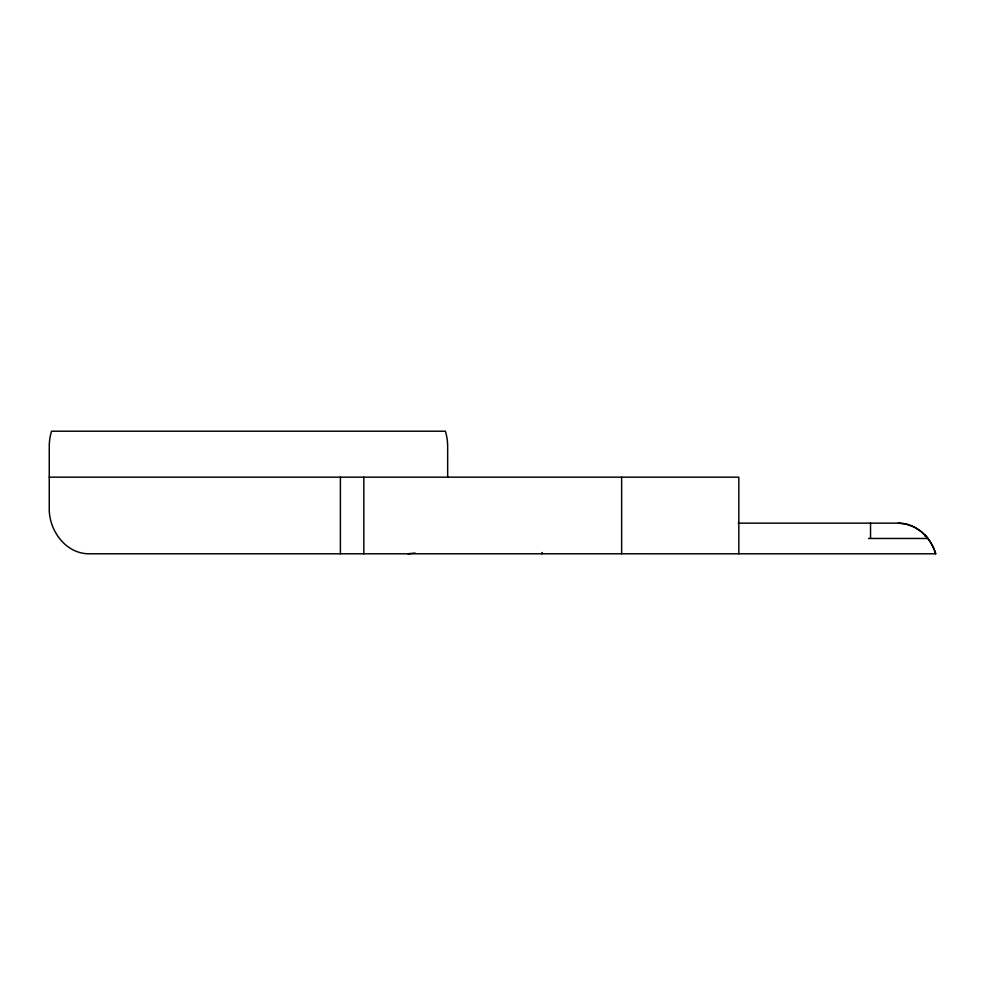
<?xml version="1.0" encoding="UTF-8"?>
<svg xmlns="http://www.w3.org/2000/svg" width="985" height="985" viewBox="0 0 985 985"><rect width="100%" height="100%" fill="white"/><g stroke="black" fill="none" stroke-linecap="round" stroke-linejoin="round"><path stroke-width="1.48" d="M415.079 553.028L407.827 553.792M49.25 477.171L738.824 477.171L738.824 553.792M738.208 523.146L898.185 523.146C909.02 523.084 919.436 528.489 926.405 536.653M868.524 538.475L927.882 538.475A47.92 47.92 0 0 1 935.713 553.804L89.093 553.792C65.502 553.841 48.597 530.041 49.25 507.829L49.25 446.525A52.34 52.34 0 0 1 51.528 431.208L445.392 431.208A52.34 52.34 0 0 1 447.658 446.525L447.67 477.171M898.271 523.146L906.077 524.057L914.068 526.963L921.406 531.765L927.882 538.475L926.565 536.862M926.343 536.591L925.174 535.298L925.174 536.283M870.543 523.146L870.543 538.475M621.634 477.171L621.634 553.792M363.834 477.171L363.834 553.792M340.404 477.171L340.404 553.792M925.223 535.249A47.071 47.071 0 0 1 935.688 553.816M542.366 552.511A46.984 46.984 0 0 0 541.959 553.816A47.92 47.92 0 0 1 542.242 552.782"/></g></svg>
